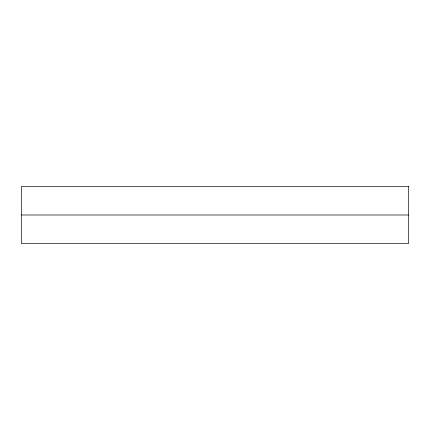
<?xml version="1.0" encoding="UTF-8"?>
<svg xmlns="http://www.w3.org/2000/svg" width="430" height="430" viewBox="0 0 430 430"><rect width="100%" height="100%" fill="white"/><g stroke="black" fill="none" stroke-linecap="round" stroke-linejoin="round"><path stroke-width="0.64" d="M21.5 215L408.5 215M408.5 186.335L21.5 186.335L21.5 243.665L408.5 243.665L408.5 186.335"/></g></svg>
